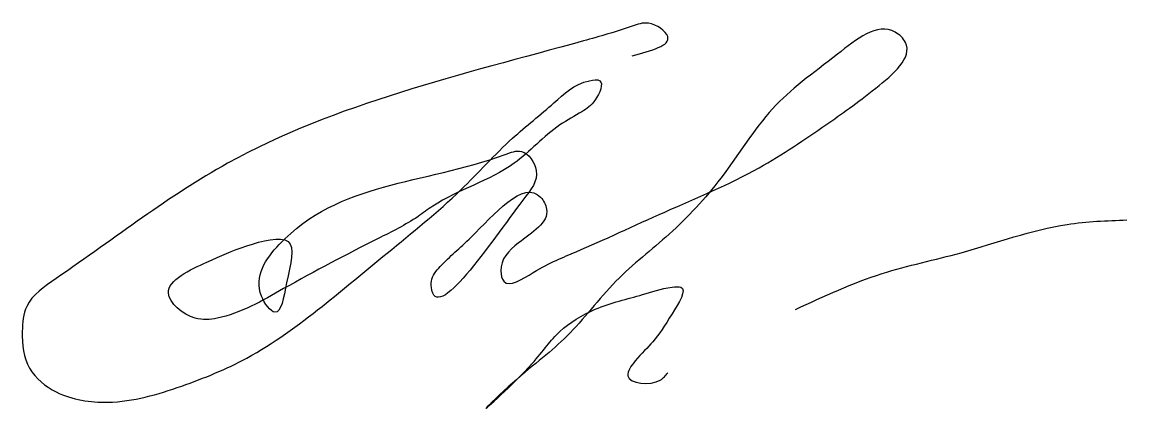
# Model space of a CAD drawing. Header units: millimetres. Extents: x 3014 to 4488, y 2609 to 3129.
import ezdxf

# ---------------------------------------------------------------- set-up
doc = ezdxf.new("R2010")
doc.units = ezdxf.units.MM
doc.layers.get('0').update_dxf_attribs({"color": 5})

msp = doc.modelspace()

# ---------------------------------------------------------------- linework, layer by layer
at = {"color": 5}
for points in [[(3827.9, 3084.3), (3875.2, 3109.9), (3849.6, 3127.6), (3827.9, 3123.7), (3762.9, 3104), (3288.2, 2940.6), (3059.7, 2787), (3020.3, 2749.6), (3014.4, 2716.2), (3024.2, 2667), (3059.7, 2635.5), (3128.6, 2621.7), (3227.1, 2643.3), (3313.8, 2680.7), (3414.3, 2749.6), (3500.9, 2820.5), (3599.4, 2905.2), (3668.4, 2974.1), (3723.5, 3021.3), (3770.8, 3050.9), (3784.6, 3050.9), (3778.7, 3025.3), (3760.9, 3009.5), (3731.4, 2991.8), (3670.3, 2940.6), (3562, 2883.5), (3542.3, 2869.7), (3489.1, 2840.2), (3363, 2773.3), (3274.4, 2733.9), (3244.9, 2733.9), (3209.4, 2767.4), (3260.6, 2808.7), (3313.8, 2830.4), (3368.9, 2836.3), (3367, 2781.1), (3351.2, 2741.8), (3333.5, 2763.4), (3357.1, 2832.3), (3658.5, 2952.4), (3680.2, 2956.4), (3699.9, 2930.8), (3682.1, 2891.4), (3560, 2775.2), (3560, 2783.1), (3571.8, 2802.8), (3613.2, 2842.2), (3705.8, 2895.3), (3713.7, 2879.6), (3676.2, 2834.3), (3652.6, 2796.9), (3656.5, 2783.1), (3695.9, 2794.9), (3753.1, 2822.5), (3871.2, 2875.6), (3997.3, 2934.7), (4086, 2991.8), (4152.9, 3041), (4192.3, 3102), (4178.5, 3115.8), (4101.7, 3086.3), (4015, 3013.4), (3946.1, 2920.9), (3877.2, 2846.1), (3806.2, 2783.1), (3741.2, 2710.3), (3668.4, 2647.3), (3632.9, 2613.8), (3694, 2672.9), (3731.4, 2716.2), (3778.7, 2745.7), (3841.7, 2765.4), (3881.1, 2775.2), (3892.9, 2775.2), (3881.1, 2739.8), (3855.5, 2702.4), (3831.9, 2676.8), (3822, 2657.1), (3865.3, 2651.2), (3875.2, 2661.1)], [(4045.7, 2745.6), (4161.2, 2793.4), (4266.7, 2821.3), (4408.1, 2859.1), (4487.7, 2865)]]:
    msp.add_spline(points, degree=3, dxfattribs=at)

doc.saveas('drawing.dxf')
